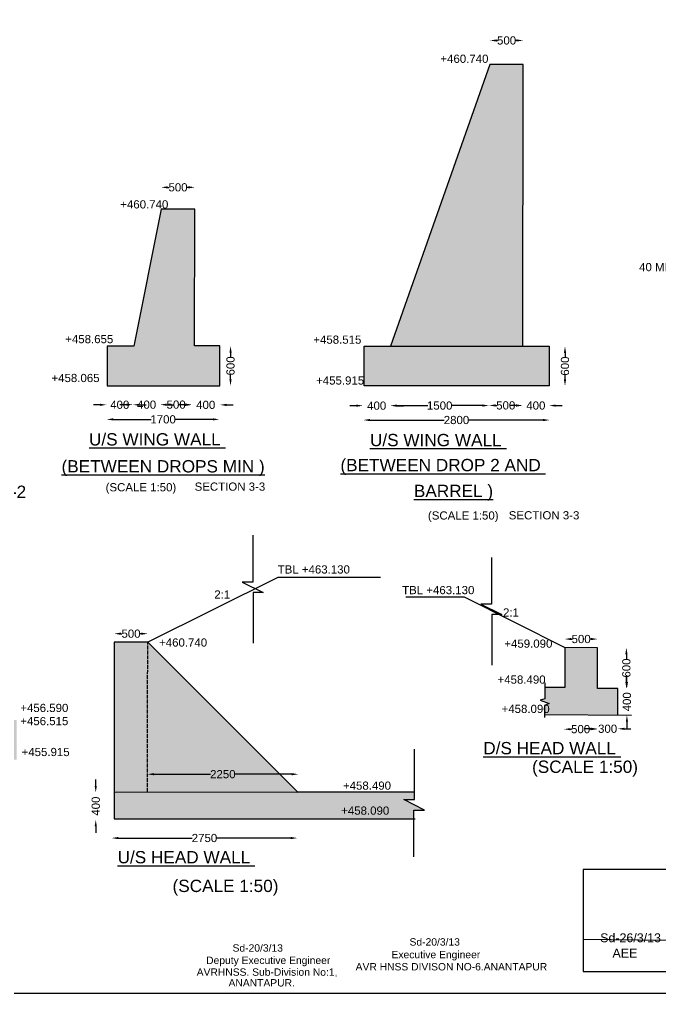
# Model space of a CAD drawing. Header units: millimetres. Extents: x 5124 to 11153714, y 2311 to 37856403.
# Drawn here: x 11053172 to 11092290, y 37739464 to 37798906 of the extents above; entities that cross this region are included whole.
import ezdxf

# ---------------------------------------------------------------- set-up
doc = ezdxf.new("R2010")
doc.units = ezdxf.units.MM
doc.header["$MEASUREMENT"] = 0
doc.linetypes.add('ACAD_ISO02W100', pattern=[15, 12, -3])
for name, color, linetype in [('DIMENSION', 50, 'Continuous'), ('HATCH', 7, 'Continuous'), ('TEXT', 7, 'Continuous')]:
    doc.layers.add(name, color=color, linetype=linetype)
doc.styles.get("Standard").update_dxf_attribs({"font": 'arial.ttf', "height": 500})
doc.dimstyles.get("Standard").update_dxf_attribs({"dimtxt": 500, "dimasz": 400, "dimexe": 0.18, "dimexo": 0.0625, "dimgap": 0.09, "dimtad": 0, "dimdec": 0, "dimzin": 0, "dimdsep": 46, "dimtxsty": 'Standard', "dimcen": 0.09, "dimse1": 1, "dimse2": 1, "dimadec": 0, "dimazin": 0, "dimtfac": 1, "dimtdec": 0, "dimtofl": 0, "dimtmove": 0, "dimatfit": 3, "dimfxl": 0, "dimtolj": 1, "dimtzin": 0, "dimarcsym": 0})

# ---------------------------------------------------------------- blocks, each defined once
blk = doc.blocks.new('*D69')
at = {"layer": 'Defpoints', "color": 0, "transparency": 16777216}
for p in [(11058487, 37775440), (11060100, 37775440), (11060100, 37775392)]:
    blk.add_point(p, dxfattribs=at)
at = {"layer": 'TEXT', "color": 0, "lineweight": -2, "transparency": 16777216}
for p, q in [((11058087, 37775392), (11057687, 37775392)), ((11060500, 37775392), (11060900, 37775392))]:
    blk.add_line(p, q, dxfattribs=at)
at = {"layer": 'TEXT', "color": 0, "transparency": 16777216}
for points in [[(11058087, 37775458), (11058087, 37775325), (11058487, 37775392)], [(11060500, 37775458), (11060500, 37775325), (11060100, 37775392)]]:
    blk.add_solid(points, dxfattribs=at)
at = {"layer": 'TEXT', "color": 0, "transparency": 16777216, "insert": (11059293, 37775392), "char_height": 500, "attachment_point": 5}
blk.add_mtext('\\A1;400', dxfattribs=at)
blk = doc.blocks.new('*D70')
at = {"layer": 'Defpoints', "color": 0, "transparency": 16777216}
for p in [(11060100, 37775392), (11061761, 37775399), (11061761, 37775392)]:
    blk.add_point(p, dxfattribs=at)
at = {"layer": 'TEXT', "color": 0, "lineweight": -2, "transparency": 16777216}
for p, q in [((11059700, 37775399), (11059300, 37775399)), ((11062161, 37775399), (11062561, 37775399))]:
    blk.add_line(p, q, dxfattribs=at)
at = {"layer": 'TEXT', "color": 0, "transparency": 16777216}
for points in [[(11059700, 37775465), (11059700, 37775332), (11060100, 37775399)], [(11062161, 37775465), (11062161, 37775332), (11061761, 37775399)]]:
    blk.add_solid(points, dxfattribs=at)
at = {"layer": 'TEXT', "color": 0, "transparency": 16777216, "insert": (11060930, 37775399), "char_height": 500, "attachment_point": 5}
blk.add_mtext('\\A1;400', dxfattribs=at)
blk = doc.blocks.new('*D71')
at = {"layer": 'Defpoints', "color": 0, "transparency": 16777216}
for p in [(11061761, 37775399), (11063703, 37775399), (11063703, 37775399)]:
    blk.add_point(p, dxfattribs=at)
at = {"layer": 'TEXT', "color": 0, "lineweight": -2, "transparency": 16777216}
for p, q in [((11062161, 37775399), (11062180, 37775399)), ((11063303, 37775399), (11063283, 37775399))]:
    blk.add_line(p, q, dxfattribs=at)
at = {"layer": 'TEXT', "color": 0, "transparency": 16777216}
for points in [[(11062161, 37775465), (11062161, 37775332), (11061761, 37775399)], [(11063303, 37775465), (11063303, 37775332), (11063703, 37775399)]]:
    blk.add_solid(points, dxfattribs=at)
at = {"layer": 'TEXT', "color": 0, "transparency": 16777216, "insert": (11062732, 37775399), "char_height": 500, "attachment_point": 5}
blk.add_mtext('\\A1;500', dxfattribs=at)
blk = doc.blocks.new('*D72')
at = {"layer": 'Defpoints', "color": 0, "transparency": 16777216}
for p in [(11063670, 37775404), (11065407, 37775404), (11065407, 37775385)]:
    blk.add_point(p, dxfattribs=at)
at = {"layer": 'TEXT', "color": 0, "lineweight": -2, "transparency": 16777216}
for p, q in [((11063270, 37775385), (11062870, 37775385)), ((11065807, 37775385), (11066207, 37775385))]:
    blk.add_line(p, q, dxfattribs=at)
at = {"layer": 'TEXT', "color": 0, "transparency": 16777216}
for points in [[(11063270, 37775452), (11063270, 37775318), (11063670, 37775385)], [(11065807, 37775452), (11065807, 37775318), (11065407, 37775385)]]:
    blk.add_solid(points, dxfattribs=at)
at = {"layer": 'TEXT', "color": 0, "transparency": 16777216, "insert": (11064538, 37775385), "char_height": 500, "attachment_point": 5}
blk.add_mtext('\\A1;400', dxfattribs=at)
blk = doc.blocks.new('*D73')
at = {"layer": 'Defpoints', "color": 0, "transparency": 16777216}
for p in [(11058498, 37774501), (11058498, 37774490), (11065372, 37774490)]:
    blk.add_point(p, dxfattribs=at)
at = {"layer": 'TEXT', "color": 0, "lineweight": -2, "transparency": 16777216}
for p, q in [((11058898, 37774501), (11061212, 37774501)), ((11064972, 37774501), (11062657, 37774501))]:
    blk.add_line(p, q, dxfattribs=at)
at = {"layer": 'TEXT', "color": 0, "transparency": 16777216}
for points in [[(11058898, 37774568), (11058898, 37774435), (11058498, 37774501)], [(11064972, 37774568), (11064972, 37774435), (11065372, 37774501)]]:
    blk.add_solid(points, dxfattribs=at)
at = {"layer": 'TEXT', "color": 0, "transparency": 16777216, "insert": (11061935, 37774501), "char_height": 500, "attachment_point": 5}
blk.add_mtext('\\A1;1700', dxfattribs=at)
blk = doc.blocks.new('*D74')
at = {"layer": 'Defpoints', "color": 0, "transparency": 16777216}
for p in [(11074135, 37775372), (11075806, 37775372), (11075806, 37775338)]:
    blk.add_point(p, dxfattribs=at)
at = {"layer": 'TEXT', "color": 0, "lineweight": -2, "transparency": 16777216}
for p, q in [((11073735, 37775338), (11073335, 37775338)), ((11076206, 37775338), (11076606, 37775338))]:
    blk.add_line(p, q, dxfattribs=at)
at = {"layer": 'TEXT', "color": 0, "transparency": 16777216}
for points in [[(11073735, 37775404), (11073735, 37775271), (11074135, 37775338)], [(11076206, 37775404), (11076206, 37775271), (11075806, 37775338)]]:
    blk.add_solid(points, dxfattribs=at)
at = {"layer": 'TEXT', "color": 0, "transparency": 16777216, "insert": (11074971, 37775338), "char_height": 500, "attachment_point": 5}
blk.add_mtext('\\A1;400', dxfattribs=at)
blk = doc.blocks.new('*D75')
at = {"layer": 'Defpoints', "color": 0, "transparency": 16777216}
for p in [(11075806, 37775338), (11081823, 37775344), (11081823, 37775338)]:
    blk.add_point(p, dxfattribs=at)
at = {"layer": 'TEXT', "color": 0, "lineweight": -2, "transparency": 16777216}
for p, q in [((11076206, 37775344), (11078092, 37775344)), ((11081423, 37775344), (11079537, 37775344))]:
    blk.add_line(p, q, dxfattribs=at)
at = {"layer": 'TEXT', "color": 0, "transparency": 16777216}
for points in [[(11076206, 37775411), (11076206, 37775278), (11075806, 37775344)], [(11081423, 37775411), (11081423, 37775278), (11081823, 37775344)]]:
    blk.add_solid(points, dxfattribs=at)
at = {"layer": 'TEXT', "color": 0, "transparency": 16777216, "insert": (11078814, 37775344), "char_height": 500, "attachment_point": 5}
blk.add_mtext('\\A1;1500', dxfattribs=at)
blk = doc.blocks.new('*D76')
at = {"layer": 'Defpoints', "color": 0, "transparency": 16777216}
for p in [(11081823, 37775338), (11083871, 37775353), (11083871, 37775338)]:
    blk.add_point(p, dxfattribs=at)
at = {"layer": 'TEXT', "color": 0, "lineweight": -2, "transparency": 16777216}
for p, q in [((11082223, 37775353), (11082295, 37775353)), ((11083471, 37775353), (11083398, 37775353))]:
    blk.add_line(p, q, dxfattribs=at)
at = {"layer": 'TEXT', "color": 0, "transparency": 16777216}
for points in [[(11082223, 37775420), (11082223, 37775287), (11081823, 37775353)], [(11083471, 37775420), (11083471, 37775287), (11083871, 37775353)]]:
    blk.add_solid(points, dxfattribs=at)
at = {"layer": 'TEXT', "color": 0, "transparency": 16777216, "insert": (11082847, 37775353), "char_height": 500, "attachment_point": 5}
blk.add_mtext('\\A1;500', dxfattribs=at)
blk = doc.blocks.new('*D77')
at = {"layer": 'Defpoints', "color": 0, "transparency": 16777216}
for p in [(11083871, 37775338), (11085493, 37775345), (11085493, 37775338)]:
    blk.add_point(p, dxfattribs=at)
at = {"layer": 'TEXT', "color": 0, "lineweight": -2, "transparency": 16777216}
for p, q in [((11083471, 37775345), (11083071, 37775345)), ((11085893, 37775345), (11086293, 37775345))]:
    blk.add_line(p, q, dxfattribs=at)
at = {"layer": 'TEXT', "color": 0, "transparency": 16777216}
for points in [[(11083471, 37775411), (11083471, 37775278), (11083871, 37775345)], [(11085893, 37775411), (11085893, 37775278), (11085493, 37775345)]]:
    blk.add_solid(points, dxfattribs=at)
at = {"layer": 'TEXT', "color": 0, "transparency": 16777216, "insert": (11084682, 37775345), "char_height": 500, "attachment_point": 5}
blk.add_mtext('\\A1;400', dxfattribs=at)
blk = doc.blocks.new('*D78')
at = {"layer": 'Defpoints', "color": 0, "transparency": 16777216}
for p in [(11074154, 37774524), (11074154, 37774461), (11085528, 37774524)]:
    blk.add_point(p, dxfattribs=at)
at = {"layer": 'TEXT', "color": 0, "lineweight": -2, "transparency": 16777216}
for p, q in [((11074554, 37774461), (11079091, 37774461)), ((11085128, 37774461), (11080591, 37774461))]:
    blk.add_line(p, q, dxfattribs=at)
at = {"layer": 'TEXT', "color": 0, "transparency": 16777216}
for points in [[(11074554, 37774527), (11074554, 37774394), (11074154, 37774461)], [(11085128, 37774527), (11085128, 37774394), (11085528, 37774461)]]:
    blk.add_solid(points, dxfattribs=at)
at = {"layer": 'TEXT', "color": 0, "transparency": 16777216, "insert": (11079841, 37774461), "char_height": 500, "attachment_point": 5}
blk.add_mtext('\\A1;2800', dxfattribs=at)
blk = doc.blocks.new('*D79')
at = {"layer": 'Defpoints', "color": 0, "transparency": 16777216}
for p in [(11088453, 37761095), (11086441, 37760575), (11088453, 37760569)]:
    blk.add_point(p, dxfattribs=at)
at = {"layer": 'TEXT', "color": 0, "lineweight": -2, "transparency": 16777216}
for p, q in [((11086841, 37761095), (11086895, 37761095)), ((11088053, 37761095), (11087999, 37761095))]:
    blk.add_line(p, q, dxfattribs=at)
at = {"layer": 'TEXT', "color": 0, "transparency": 16777216}
for points in [[(11086841, 37761162), (11086841, 37761029), (11086441, 37761095)], [(11088053, 37761162), (11088053, 37761029), (11088453, 37761095)]]:
    blk.add_solid(points, dxfattribs=at)
at = {"layer": 'TEXT', "color": 0, "transparency": 16777216, "insert": (11087447, 37761095), "char_height": 500, "attachment_point": 5}
blk.add_mtext('\\A1;500', dxfattribs=at)
blk = doc.blocks.new('*D80')
at = {"layer": 'Defpoints', "color": 0, "transparency": 16777216}
for p in [(11088453, 37760569), (11088453, 37758085), (11090207, 37758085)]:
    blk.add_point(p, dxfattribs=at)
at = {"layer": 'TEXT', "color": 0, "lineweight": -2, "transparency": 16777216}
for p, q in [((11090207, 37760169), (11090207, 37759880)), ((11090207, 37758485), (11090207, 37758774))]:
    blk.add_line(p, q, dxfattribs=at)
at = {"layer": 'TEXT', "color": 0, "transparency": 16777216}
for points in [[(11090140, 37760169), (11090273, 37760169), (11090207, 37760569)], [(11090140, 37758485), (11090273, 37758485), (11090207, 37758085)]]:
    blk.add_solid(points, dxfattribs=at)
at = {"layer": 'TEXT', "color": 0, "transparency": 16777216, "insert": (11090207, 37759327), "char_height": 500, "attachment_point": 5, "rotation": 90}
blk.add_mtext('\\A1;600', dxfattribs=at)
blk = doc.blocks.new('*D81')
at = {"layer": 'Defpoints', "color": 0, "transparency": 16777216}
for p in [(11090207, 37758085), (11090194, 37756449), (11090240, 37756449)]:
    blk.add_point(p, dxfattribs=at)
at = {"layer": 'TEXT', "color": 0, "lineweight": -2, "transparency": 16777216}
for p, q in [((11090240, 37758485), (11090240, 37758885)), ((11090240, 37756049), (11090240, 37755649))]:
    blk.add_line(p, q, dxfattribs=at)
at = {"layer": 'TEXT', "color": 0, "transparency": 16777216}
for points in [[(11090173, 37758485), (11090307, 37758485), (11090240, 37758085)], [(11090173, 37756049), (11090307, 37756049), (11090240, 37756449)]]:
    blk.add_solid(points, dxfattribs=at)
at = {"layer": 'TEXT', "color": 0, "transparency": 16777216, "insert": (11090240, 37757267), "char_height": 500, "attachment_point": 5, "rotation": 90}
blk.add_mtext('\\A1;400', dxfattribs=at)
blk = doc.blocks.new('*D82')
at = {"layer": 'Defpoints', "color": 0, "transparency": 16777216}
for p in [(11086396, 37755607), (11088432, 37755607), (11088432, 37755595)]:
    blk.add_point(p, dxfattribs=at)
at = {"layer": 'TEXT', "color": 0, "lineweight": -2, "transparency": 16777216}
for p, q in [((11086796, 37755595), (11086863, 37755595)), ((11088032, 37755595), (11087966, 37755595))]:
    blk.add_line(p, q, dxfattribs=at)
at = {"layer": 'TEXT', "color": 0, "transparency": 16777216}
for points in [[(11086796, 37755661), (11086796, 37755528), (11086396, 37755595)], [(11088032, 37755661), (11088032, 37755528), (11088432, 37755595)]]:
    blk.add_solid(points, dxfattribs=at)
at = {"layer": 'TEXT', "color": 0, "transparency": 16777216, "insert": (11087414, 37755595), "char_height": 500, "attachment_point": 5}
blk.add_mtext('\\A1;500', dxfattribs=at)
blk = doc.blocks.new('*D83')
at = {"layer": 'Defpoints', "color": 0, "transparency": 16777216}
for p in [(11088432, 37755595), (11089687, 37755620), (11089687, 37755595)]:
    blk.add_point(p, dxfattribs=at)
at = {"layer": 'TEXT', "color": 0, "lineweight": -2, "transparency": 16777216}
for p, q in [((11088032, 37755620), (11087632, 37755620)), ((11090087, 37755620), (11090487, 37755620))]:
    blk.add_line(p, q, dxfattribs=at)
at = {"layer": 'TEXT', "color": 0, "transparency": 16777216}
for points in [[(11088032, 37755686), (11088032, 37755553), (11088432, 37755620)], [(11090087, 37755686), (11090087, 37755553), (11089687, 37755620)]]:
    blk.add_solid(points, dxfattribs=at)
at = {"layer": 'TEXT', "color": 0, "transparency": 16777216, "insert": (11089060, 37755620), "char_height": 500, "attachment_point": 5}
blk.add_mtext('\\A1;300', dxfattribs=at)
blk = doc.blocks.new('*D84')
at = {"layer": 'Defpoints', "color": 0, "transparency": 16777216}
for p in [(11060999, 37761423), (11058957, 37760897), (11060999, 37760891)]:
    blk.add_point(p, dxfattribs=at)
at = {"layer": 'TEXT', "color": 0, "lineweight": -2, "transparency": 16777216}
for p, q in [((11059357, 37761423), (11059426, 37761423)), ((11060599, 37761423), (11060530, 37761423))]:
    blk.add_line(p, q, dxfattribs=at)
at = {"layer": 'TEXT', "color": 0, "transparency": 16777216}
for points in [[(11059357, 37761490), (11059357, 37761357), (11058957, 37761423)], [(11060599, 37761490), (11060599, 37761357), (11060999, 37761423)]]:
    blk.add_solid(points, dxfattribs=at)
at = {"layer": 'TEXT', "color": 0, "transparency": 16777216, "insert": (11059978, 37761423), "char_height": 500, "attachment_point": 5}
blk.add_mtext('\\A1;500', dxfattribs=at)
blk = doc.blocks.new('*D85')
at = {"layer": 'Defpoints', "color": 0, "transparency": 16777216}
for p in [(11060978, 37752695), (11070183, 37752847), (11070183, 37752695)]:
    blk.add_point(p, dxfattribs=at)
at = {"layer": 'TEXT', "color": 0, "lineweight": -2, "transparency": 16777216}
for p, q in [((11061378, 37752847), (11064830, 37752847)), ((11069783, 37752847), (11066331, 37752847))]:
    blk.add_line(p, q, dxfattribs=at)
at = {"layer": 'TEXT', "color": 0, "transparency": 16777216}
for points in [[(11061378, 37752914), (11061378, 37752781), (11060978, 37752847)], [(11069783, 37752914), (11069783, 37752781), (11070183, 37752847)]]:
    blk.add_solid(points, dxfattribs=at)
at = {"layer": 'TEXT', "color": 0, "transparency": 16777216, "insert": (11065581, 37752847), "char_height": 500, "attachment_point": 5}
blk.add_mtext('\\A1;2250', dxfattribs=at)
blk = doc.blocks.new('*D86')
at = {"layer": 'Defpoints', "color": 0, "transparency": 16777216}
for p in [(11058797, 37749052), (11058797, 37748952), (11070125, 37749052)]:
    blk.add_point(p, dxfattribs=at)
at = {"layer": 'TEXT', "color": 0, "lineweight": -2, "transparency": 16777216}
for p, q in [((11059197, 37748952), (11063711, 37748952)), ((11069725, 37748952), (11065211, 37748952))]:
    blk.add_line(p, q, dxfattribs=at)
at = {"layer": 'TEXT', "color": 0, "transparency": 16777216}
for points in [[(11059197, 37749019), (11059197, 37748886), (11058797, 37748952)], [(11069725, 37749019), (11069725, 37748886), (11070125, 37748952)]]:
    blk.add_solid(points, dxfattribs=at)
at = {"layer": 'TEXT', "color": 0, "transparency": 16777216, "insert": (11064461, 37748952), "char_height": 500, "attachment_point": 5}
blk.add_mtext('\\A1;2750', dxfattribs=at)
blk = doc.blocks.new('*D87')
at = {"layer": 'Defpoints', "color": 0, "transparency": 16777216}
for p in [(11057827, 37751731), (11057937, 37751731), (11057937, 37750067)]:
    blk.add_point(p, dxfattribs=at)
at = {"layer": 'TEXT', "color": 0, "lineweight": -2, "transparency": 16777216}
for p, q in [((11057827, 37752131), (11057827, 37752531)), ((11057827, 37749667), (11057827, 37749267))]:
    blk.add_line(p, q, dxfattribs=at)
at = {"layer": 'TEXT', "color": 0, "transparency": 16777216}
for points in [[(11057761, 37752131), (11057894, 37752131), (11057827, 37751731)], [(11057761, 37749667), (11057894, 37749667), (11057827, 37750067)]]:
    blk.add_solid(points, dxfattribs=at)
at = {"layer": 'TEXT', "color": 0, "transparency": 16777216, "insert": (11057827, 37750899), "char_height": 500, "attachment_point": 5, "rotation": 90}
blk.add_mtext('\\A1;400', dxfattribs=at)
blk = doc.blocks.new('*D98')
at = {"layer": 'Defpoints', "color": 0, "transparency": 16777216}
for p in [(11083907, 37797624), (11081884, 37796149), (11083907, 37796147)]:
    blk.add_point(p, dxfattribs=at)
at = {"layer": 'TEXT', "color": 0, "lineweight": -2, "transparency": 16777216}
for p, q in [((11082284, 37797624), (11082344, 37797624)), ((11083507, 37797624), (11083448, 37797624))]:
    blk.add_line(p, q, dxfattribs=at)
at = {"layer": 'TEXT', "color": 0, "transparency": 16777216}
for points in [[(11082284, 37797691), (11082284, 37797557), (11081884, 37797624)], [(11083507, 37797691), (11083507, 37797557), (11083907, 37797624)]]:
    blk.add_solid(points, dxfattribs=at)
at = {"layer": 'TEXT', "color": 0, "transparency": 16777216, "insert": (11082896, 37797624), "char_height": 500, "attachment_point": 5}
blk.add_mtext('\\A1;500', dxfattribs=at)
blk = doc.blocks.new('*D99')
at = {"layer": 'Defpoints', "color": 0, "transparency": 16777216}
for p in [(11063877, 37788662), (11061816, 37787321), (11063877, 37787321)]:
    blk.add_point(p, dxfattribs=at)
at = {"layer": 'TEXT', "color": 0, "lineweight": -2, "transparency": 16777216}
for p, q in [((11062216, 37788662), (11062295, 37788662)), ((11063477, 37788662), (11063398, 37788662))]:
    blk.add_line(p, q, dxfattribs=at)
at = {"layer": 'TEXT', "color": 0, "transparency": 16777216}
for points in [[(11062216, 37788729), (11062216, 37788595), (11061816, 37788662)], [(11063477, 37788729), (11063477, 37788595), (11063877, 37788662)]]:
    blk.add_solid(points, dxfattribs=at)
at = {"layer": 'TEXT', "color": 0, "transparency": 16777216, "insert": (11062846, 37788662), "char_height": 500, "attachment_point": 5}
blk.add_mtext('\\A1;500', dxfattribs=at)
blk = doc.blocks.new('*D107')
at = {"layer": 'Defpoints', "color": 0, "transparency": 16777216}
for p in [(11065398, 37778983), (11066052, 37778983), (11065398, 37776548)]:
    blk.add_point(p, dxfattribs=at)
at = {"layer": 'TEXT', "color": 0, "lineweight": -2, "transparency": 16777216}
for p, q in [((11066052, 37778583), (11066052, 37778319)), ((11066052, 37776948), (11066052, 37777213))]:
    blk.add_line(p, q, dxfattribs=at)
at = {"layer": 'TEXT', "color": 0, "transparency": 16777216}
for points in [[(11065985, 37778583), (11066119, 37778583), (11066052, 37778983)], [(11065985, 37776948), (11066119, 37776948), (11066052, 37776548)]]:
    blk.add_solid(points, dxfattribs=at)
at = {"layer": 'TEXT', "color": 0, "transparency": 16777216, "insert": (11066052, 37777766), "char_height": 500, "attachment_point": 5, "rotation": 90}
blk.add_mtext('\\A1;600', dxfattribs=at)
blk = doc.blocks.new('*D108')
at = {"layer": 'Defpoints', "color": 0, "transparency": 16777216}
for p in [(11085495, 37778961), (11086462, 37778961), (11085495, 37776545)]:
    blk.add_point(p, dxfattribs=at)
at = {"layer": 'TEXT', "color": 0, "lineweight": -2, "transparency": 16777216}
for p, q in [((11086462, 37778561), (11086462, 37778306)), ((11086462, 37776945), (11086462, 37777200))]:
    blk.add_line(p, q, dxfattribs=at)
at = {"layer": 'TEXT', "color": 0, "transparency": 16777216}
for points in [[(11086395, 37778561), (11086528, 37778561), (11086462, 37778961)], [(11086395, 37776945), (11086528, 37776945), (11086462, 37776545)]]:
    blk.add_solid(points, dxfattribs=at)
at = {"layer": 'TEXT', "color": 0, "transparency": 16777216, "insert": (11086462, 37777753), "char_height": 500, "attachment_point": 5, "rotation": 90}
blk.add_mtext('\\A1;600', dxfattribs=at)

msp = doc.modelspace()

# ---------------------------------------------------------------- hatches: boundary and pattern name
at = {"layer": 'HATCH'}
h = msp.add_hatch(dxfattribs=at)
h.set_pattern_fill('AR-CONC,_O', color=0, scale=200)
h.set_pattern_definition([(50, (0, 0), (1434.520365, -125.50427), [150, -1650]), (355, (0, 0), (-277.502667, 1504.38427), [120, -1320]), (100.4514, (119.5, -10.5), (1157.018763, 1378.879084), [127.48038, -1402.284224]), (46.1842, (0, 400), (2134.4821, -331.03803), [225, -2475]), (96.6356, (177.9, 372.4), (1869.32541, 1948.23574), [191.22058, -2103.426]), (351.1842, (0, 400), (1869.32389, 1948.2372), [180, -1980]), (21, (200, 300), (1193.814104, -805.23778), [150, -1650]), (326, (200, 300), (486.630664, 1450.30009), [120, -1320]), (71.4514, (299.5, 232.9), (1680.445257, 645.060993), [127.48038, -1402.284224]), (37.5, (0, 0), (24.3197106, 665.7877077), [0, -1304, 0, -1340, 0, -1325]), (7.5, (0, 0), (526.139075, 788.823424), [0, -764, 0, -1274, 0, -505]), (327.5, (-446, 0), (1067.644872, -45.1097435), [0, -500, 0, -1560, 0, -2070]), (317.5, (-646, 0), (1166.372339, 200.209965), [0, -650, 0, -1036, 0, -1470])])
h.paths.add_polyline_path([(11075810.9, 37778960.8), (11083886.8, 37778960.8), (11083907.4, 37796149.1), (11081884.4, 37796149.1)])
h.paths.add_polyline_path([(11085495, 37776545.2), (11085495, 37778960.8), (11074205.4, 37778960.8), (11074205.4, 37776545.2)])
h.paths.add_polyline_path([(11060142.3, 37778977.2), (11058513.7, 37778977.2), (11058513.7, 37776548.3), (11065397.8, 37776548.3), (11065397.8, 37778982.8), (11063845.9, 37778982.8), (11063876.9, 37787320.9), (11061815.8, 37787320.9)])
h.paths.add_polyline_path([(11050195.5, 37793395.2), (11048203.3, 37793395.2), (11042955, 37778957.8), (11041261.9, 37778957.8), (11041261.9, 37776509.4), (11051828.4, 37776509.4), (11051828.4, 37779019.2), (11050195.5, 37779019.2)])
h.paths.add_polyline_path([(11030291.6, 37778965), (11028697.6, 37778965), (11028697.6, 37776517.3), (11035876, 37776517.3), (11035876, 37778952.2), (11034274.1, 37778952.2), (11034274.1, 37788742.2), (11032376.8, 37788742.2)])
h.paths.add_polyline_path([(11017979, 37777147), (11017979, 37779521), (11016389.4, 37779521), (11016389.4, 37786190.6), (11014349.4, 37786190.6), (11013741, 37779572.4), (11012097.6, 37779572.4), (11012097.6, 37777147)])
h.paths.add_polyline_path([(10993413.1, 37779055), (10991792.2, 37779055), (10991792.2, 37776637.5), (10999951.3, 37776637.5), (10999951.3, 37779027.3), (10998348.2, 37779027.3), (10998348.2, 37789486.7), (10996340.1, 37789486.7)])
h.paths.add_polyline_path([(11022074.5, 37752581.5), (11022074.5, 37756224.1), (11000359.4, 37756224.1), (11000163.8, 37756533.3), (10995111.5, 37764705.5), (10992040.1, 37764705.5), (10992040.1, 37756248.3), (10989554.7, 37756248.3), (10989554.7, 37752581.5)])
h.paths.add_polyline_path([(11053002.8, 37753742), (11053002.8, 37756165.1), (11039354.7, 37756165.1), (11033732, 37765273.4), (11030748.9, 37765273.4), (11030748.9, 37756206), (11029039.7, 37756206), (11029039.7, 37753742)])
h.paths.add_polyline_path([(11060998.9, 37760896.7), (11058957.1, 37760896.7), (11058957.1, 37751764.1), (11060975.6, 37751761.3)])
h.paths.add_polyline_path([(11060998.9, 37760896.7), (11060975.6, 37751761.3), (11070152.3, 37751748.4)])
h.paths.add_polyline_path([(11077234.5, 37750118), (11077234.5, 37750660.1), (11077882.5, 37750660.1), (11076633.4, 37751300.7), (11077277.6, 37751300.7), (11077277.6, 37751748.4), (11070152.3, 37751748.4), (11058957.1, 37751764.1), (11058957.1, 37750118)])
h.paths.add_polyline_path([(11089688.1, 37756452.9), (11089688.1, 37758085), (11088452.6, 37758085), (11088452.6, 37760568.9), (11086441.3, 37760574.8), (11086441.3, 37758138.3), (11085223.5, 37758138.3), (11085223.5, 37757456.8), (11084940.1, 37757372.1), (11085502.5, 37757164.3), (11085202.1, 37757037.3), (11085202.1, 37756488.5)])
h.paths.add_polyline_path([(11038328.3, 37776542.4), (11041516.4, 37776542.4), (11041516.4, 37777308.3), (11038328.3, 37777308.3)], flags=9)
h.paths.add_polyline_path([(11025719.6, 37776509.1), (11028907.7, 37776509.1), (11028907.7, 37777275), (11025719.6, 37777275)], flags=9)
h.paths.add_polyline_path([(10988498.2, 37776368.7), (10991686.3, 37776368.7), (10991686.3, 37777134.6), (10988498.2, 37777134.6)], flags=9)
h.paths.add_polyline_path([(11006911.1, 37754371), (11009925.4, 37754371), (11009925.4, 37755146.6), (11006911.1, 37755146.6)], flags=24)
h.paths.add_polyline_path([(10992822.3, 37758407.6), (10997751.3, 37758407.6), (10997751.3, 37759571.7), (10992822.3, 37759571.7)], flags=24)
h.paths.add_polyline_path([(11037768, 37754742.6), (11040782.4, 37754742.6), (11040782.4, 37755518.1), (11037768, 37755518.1)], flags=24)
h.paths.add_polyline_path([(11031261.4, 37758565.1), (11035608.2, 37758565.1), (11035608.2, 37759729.3), (11031261.4, 37759729.3)], flags=24)
h.paths.add_polyline_path([(11064685.1, 37752328.5), (11066488.9, 37752328.5), (11066488.9, 37753358.9), (11064685.1, 37753358.9)], flags=24)
h.paths.add_polyline_path([(11072677, 37750241.6), (11075865.1, 37750241.6), (11075865.1, 37751007.4), (11072677, 37751007.4)], flags=24)
h.paths.add_polyline_path([(11082465.2, 37756449.1), (11085653.3, 37756449.1), (11085653.3, 37757215), (11082465.2, 37757215)], flags=9)

# ---------------------------------------------------------------- linework, layer by layer
at = {"layer": 'DIMENSION', "color": 0}
for points in [[(10987594.9, 37856390.1), (11153694.4, 37856390.1), (11153694.4, 37739464.4), (10987594.9, 37739464.4)], [(11074205.4, 37778960.8), (11085495, 37778960.8), (11085495, 37776545.2), (11074205.4, 37776545.2)]]:
    msp.add_lwpolyline(points, close=True, dxfattribs=at)
for points in [[(11083886.8, 37778960.8), (11083907.4, 37796149.1), (11081884.4, 37796149.1), (11075810.9, 37778960.8)], [(11060142.3, 37778977.2), (11058513.7, 37778977.2), (11058513.7, 37776548.3), (11065397.8, 37776548.3), (11065397.8, 37778982.8), (11063845.9, 37778982.8), (11063876.9, 37787320.9), (11061815.8, 37787320.9), (11060142.3, 37778977.2)], [(11067408.5, 37767426.8), (11067408.5, 37764576.1), (11066759.5, 37764576.1), (11068035.1, 37763945.8), (11067425.4, 37763945.8), (11067425.4, 37760850)], [(11081972.5, 37766069.5), (11081972.5, 37763218.7), (11081323.5, 37763218.7), (11082599.1, 37762588.4), (11081989.4, 37762588.4), (11081989.4, 37759492.6)], [(11075203, 37764857.7), (11068933.8, 37764857.7), (11060998.9, 37760896.7), (11058957.1, 37760896.7), (11058957.1, 37750118), (11077317.3, 37750118)], [(11076756.9, 37763675.4), (11080300.4, 37763675.4), (11086441.3, 37760574.8), (11086441.3, 37758138.3), (11085223.5, 37758138.3)], [(11077277.6, 37751748.4), (11070152.3, 37751748.4), (11060998.9, 37760896.7)], [(11089688.1, 37756452.9), (11089688.1, 37758085), (11088452.6, 37758085), (11088452.6, 37760568.9), (11086441.3, 37760574.8)], [(11085223.5, 37758417.6), (11085223.5, 37757456.8), (11084940.1, 37757372.1), (11085502.5, 37757164.3), (11085202.1, 37757037.3), (11085202.1, 37756313.8)], [(11085202.1, 37756488.5), (11090512.1, 37756446.3)], [(11077234.5, 37747806.4), (11077234.5, 37750660.1), (11077882.5, 37750660.1), (11076633.4, 37751300.7), (11077277.6, 37751300.7), (11077277.6, 37754373.6)], [(11058957.1, 37751764.1), (11070152.3, 37751748.4)]]:
    msp.add_lwpolyline(points, dxfattribs=at)
at = {"layer": 'DIMENSION', "color": 0, "linetype": 'ACAD_ISO02W100', "ltscale": 20}
msp.add_lwpolyline([(11060975.6, 37751761.3), (11060998.9, 37760896.7)], dxfattribs=at)
at = {"layer": 'TEXT', "color": 0}
for points in [[(11123396.3, 37747026.7), (11087566.9, 37747026.7), (11087566.9, 37740803.1), (11123396.3, 37740803.1)], [(11123396.3, 37742328.5), (11087566.9, 37742765.6)]]:
    msp.add_lwpolyline(points, dxfattribs=at)

# ---------------------------------------------------------------- texts
for s, height, p in [('+460.740', 500, (11078856.6, 37796259.5)), ('    +460.740', 500, (11058546.3, 37787373.2)), ('40 MM THICK CC M35 WEARING COAT', 500, (11090984.8, 37783543.3)), ('+458.655', 500, (11055964.9, 37779150.9)), ('+458.515', 500, (11071102.9, 37779117.9)), ('+458.065', 500, (11055125.9, 37776778)), ('+455.915', 500, (11071273, 37776626.6)), ('%%UU/S WING WALL ', 750, (11057415.1, 37772908.1)), ('%%UU/S WING WALL ', 750, (11074561.1, 37772864.8)), ('%%U(BETWEEN DROPS MIN )', 750, (11055737.9, 37771263.6)), ('%%U(BETWEEN DROP 2 AND ', 750, (11072757.7, 37771338.7)), ('(SCALE 1:50)', 500, (11058429.6, 37770109.9)), ('SECTION 3-3', 500, (11063860, 37770148.1)), ('%%UBARREL )', 750, (11077241.2, 37769762.5)), ('SECTION 2-2', 750, (11047117.9, 37769710.3)), ('(SCALE 1:50)', 500, (11078097.9, 37768386.6)), ('SECTION 3-3', 500, (11083029.8, 37768398.1)), ('TBL +463.130', 500, (11068928.6, 37765094.1)), ('2:1', 500, (11065059.6, 37763564.8)), ('TBL +463.130', 500, (11076523.6, 37763835.1)), ('2:1', 500, (11082679.6, 37762467.8)), ('+460.740', 500, (11061690.9, 37760635.4)), ('+459.090', 500, (11082759.1, 37760566.8)), ('+458.490', 500, (11082345.9, 37758373.6)), ('+456.590', 500, (11053221.8, 37756643.9)), ('+458.090', 500, (11082592.9, 37756585.3)), ('+456.515', 500, (11053221.8, 37755840.7)), ('+455.915', 500, (11053300.6, 37753954.4)), ('%%UD/S HEAD WALL ', 750, (11081475.4, 37754063.4)), ('(SCALE 1:50)', 750, (11084452.3, 37752929.1)), ('+458.490', 500, (11072911.7, 37751901.6)), ('+458.090', 500, (11072804.7, 37750377.7)), ('%%UU/S HEAD WALL ', 750, (11059159.2, 37747408.8)), ('(SCALE 1:50)', 750, (11062512.4, 37745658.1)), ('Sd-26/3/13', 542.6, (11088609.1, 37742594.3)), ('      Sd-20/3/13', 449.623, (11075928.5, 37742389.1)), ('      Sd-20/3/13', 449.623, (11065128, 37742020.1)), ('Executive Engineer ', 449.623, (11075877.3, 37741616.8)), ('AEE', 542.6, (11089358.6, 37741660.6)), ('Deputy Executive Engineer', 449.623, (11064564, 37741264.7)), ('AVRHNSS. Sub-Division No:1,', 449.623, (11063986.7, 37740548.1)), ('AVR HNSS DIVISON NO-6.ANANTAPUR ', 449.623, (11073685.8, 37740874.3)), ('ANANTAPUR. ', 449.623, (11065930.7, 37739892.8))]:
    msp.add_text(s, height=height, dxfattribs=at).set_placement(p)

# ---------------------------------------------------------------- dimensions: what is measured, and where the dimension line sits
for base, p1, p2, text, picture, middle in [((11083907.4, 37797624.1), (11081884.4, 37796149.1), (11083907.4, 37796146.6), '500', '*D98', (11082895.9, 37797624.1)), ((11063876.9, 37788661.9), (11061815.8, 37787320.9), (11063876.9, 37787320.9), '500', '*D99', (11062846.3, 37788661.9)), ((11060099.7, 37775391.7), (11058486.8, 37775439.5), (11060099.7, 37775439.5), '400', '*D69', (11059293.3, 37775391.7)), ((11061760.5, 37775398.6), (11060099.7, 37775391.7), (11061760.5, 37775391.7), '400', '*D70', (11060930.1, 37775398.6)), ((11063703.1, 37775398.6), (11061760.5, 37775398.6), (11063703.1, 37775398.6), '500', '*D71', (11062731.8, 37775398.6)), ((11065407, 37775385), (11063669.9, 37775404.2), (11065407, 37775404.2), '400', '*D72', (11064538.4, 37775385)), ((11075806.3, 37775337.8), (11074135.5, 37775372.2), (11075806.3, 37775372.2), '400', '*D74', (11074970.9, 37775337.8)), ((11081822.6, 37775344.4), (11075806.3, 37775337.8), (11081822.6, 37775337.8), '1500', '*D75', (11078814.5, 37775344.4)), ((11083871, 37775353.2), (11081822.6, 37775337.8), (11083871, 37775337.8), '500', '*D76', (11082846.8, 37775353.2)), ((11085493.4, 37775344.8), (11083871, 37775337.8), (11085493.4, 37775337.8), '400', '*D77', (11084682.2, 37775344.8)), ((11058497.7, 37774501.3), (11065371.9, 37774489.9), (11058497.7, 37774489.9), '1700', '*D73', (11061934.8, 37774501.3)), ((11074153.6, 37774460.7), (11085527.7, 37774524.3), (11074153.6, 37774524.3), '2800', '*D78', (11079840.6, 37774460.7)), ((11060998.9, 37761423.5), (11058957.1, 37760896.7), (11060998.9, 37760891.4), '500', '*D84', (11059978, 37761423.5)), ((11088452.6, 37761095.2), (11086441.3, 37760574.8), (11088452.6, 37760568.9), '500', '*D79', (11087446.9, 37761095.2)), ((11088432.5, 37755594.8), (11086396.4, 37755607.2), (11088432.5, 37755607.2), '500', '*D82', (11087414.4, 37755594.8)), ((11089687.1, 37755619.7), (11088432.5, 37755594.8), (11089687.1, 37755594.8), '300', '*D83', (11089059.8, 37755619.7)), ((11070183.1, 37752847.3), (11060978, 37752695.4), (11070183.1, 37752695.4), '2250', '*D85', (11065580.5, 37752847.3)), ((11058796.9, 37748952.5), (11070124.7, 37749051.5), (11058796.9, 37749051.5), '2750', '*D86', (11064460.8, 37748952.5))]:
    dim = msp.add_linear_dim(base=base, p1=p1, p2=p2, text=text, dimstyle='Standard', dxfattribs=at)
    dim.commit()
    dim.dimension.update_dxf_attribs({"geometry": picture, "text_midpoint": middle})
for base, p1, p2, text, picture, middle in [((11066051.9, 37778982.8), (11065397.8, 37776548.3), (11065397.8, 37778982.8), '600', '*D107', (11066051.9, 37777765.6)), ((11086461.6, 37778960.8), (11085495, 37776545.2), (11085495, 37778960.8), '600', '*D108', (11086461.6, 37777753)), ((11090206.8, 37758085), (11088452.6, 37760568.9), (11088452.6, 37758085), '600', '*D80', (11090206.8, 37759326.9)), ((11090240.2, 37756448.8), (11090206.8, 37758085), (11090193.8, 37756448.8), '400', '*D81', (11090240.2, 37757266.9)), ((11057827.2, 37751730.6), (11057936.6, 37750066.6), (11057936.6, 37751730.6), '400', '*D87', (11057827.2, 37750898.6))]:
    dim = msp.add_linear_dim(base=base, p1=p1, p2=p2, angle=90, text=text, dimstyle='Standard', dxfattribs=at)
    dim.commit()
    dim.dimension.update_dxf_attribs({"geometry": picture, "text_midpoint": middle})

doc.saveas('drawing.dxf')
